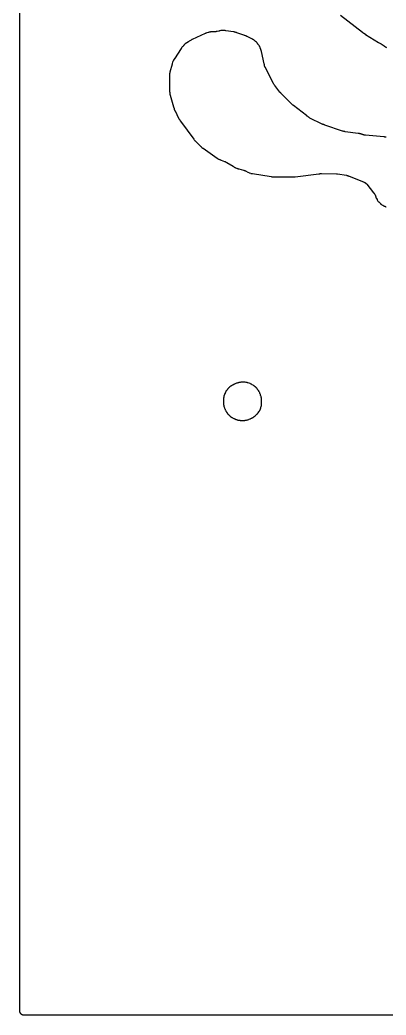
# Model space of a CAD drawing. Header units: millimetres. Extents: x 0 to 300, y 0 to 300.
# Drawn here: x -0.1 to 58.9, y -0.1 to 160 of the extents above; entities that cross this region are included whole.
import ezdxf

# ---------------------------------------------------------------- set-up
doc = ezdxf.new("R2010")
doc.units = ezdxf.units.MM
doc.layers.add('CUT', color=7, linetype='CONTINUOUS')

msp = doc.modelspace()

# ---------------------------------------------------------------- linework, layer by layer
at = {"layer": 'CUT'}
for points in [[(299.43, -0.05), (0.57, -0.05), (0.56, -0.05), (0.48, -0.04), (0.45, -0.04), (0.43, -0.04), (0.42, -0.04), (0.38, -0.03), (0.38, -0.02), (0.34, -0.01), (0.32, 0), (0.3, 0.01), (0.27, 0.02), (0.26, 0.02), (0.22, 0.05), (0.17, 0.08), (0.17, 0.09), (0.13, 0.13), (0.09, 0.17), (0.08, 0.17), (0.05, 0.22), (0.02, 0.26), (0.02, 0.27), (0.01, 0.3), (0, 0.32), (-0.01, 0.34), (-0.02, 0.38), (-0.03, 0.38), (-0.04, 0.42), (-0.04, 0.43), (-0.04, 0.45), (-0.04, 0.48), (-0.05, 0.56), (-0.05, 0.57), (-0.05, 299.43)], [(51.53, 160.76), (55.06, 158.01), (55.06, 158), (55.08, 157.99), (55.09, 157.99), (55.09, 157.98), (55.12, 157.96), (55.13, 157.96), (55.16, 157.94), (55.16, 157.93), (55.17, 157.92), (55.2, 157.9), (55.22, 157.88), (55.24, 157.86), (55.27, 157.85), (55.28, 157.84), (55.29, 157.84), (55.3, 157.84), (55.33, 157.81), (55.34, 157.81), (55.36, 157.8), (55.37, 157.79), (55.38, 157.78), (55.42, 157.76), (55.43, 157.76), (55.44, 157.75), (55.45, 157.75), (55.46, 157.74), (55.47, 157.73), (55.48, 157.72), (55.5, 157.71), (55.52, 157.7), (55.53, 157.69), (55.56, 157.67), (57.63, 156.38), (57.74, 156.31), (57.85, 156.24), (58.06, 156.12), (58.55, 155.81), (58.56, 155.8), (58.57, 155.79), (58.59, 155.78), (58.65, 155.74), (58.66, 155.74), (58.69, 155.72), (58.69, 155.71), (58.7, 155.71), (58.71, 155.7), (58.72, 155.7), (58.73, 155.69), (58.74, 155.69), (58.74, 155.68), (58.75, 155.68), (58.76, 155.67), (58.77, 155.67), (58.77, 155.66), (58.78, 155.66), (58.79, 155.66), (58.79, 155.65), (58.8, 155.65), (58.8, 155.64), (58.82, 155.63), (58.91, 155.57)], [(58.87, 141.14), (58.83, 141.14), (58.8, 141.15), (58.73, 141.16), (58.67, 141.16), (58.65, 141.16), (58.59, 141.17), (58.58, 141.17), (58.53, 141.18), (58.47, 141.19), (55.55, 141.46), (55.49, 141.46), (55.48, 141.46), (55.43, 141.47), (55.38, 141.47), (55.32, 141.48), (55.29, 141.48), (55.25, 141.49), (55.24, 141.49), (55.22, 141.49), (55.21, 141.5), (55.2, 141.5), (55.15, 141.52), (55.14, 141.52), (55.13, 141.52), (55.13, 141.53), (55.11, 141.53), (55.1, 141.54), (55.08, 141.55), (55.04, 141.56), (55.03, 141.57), (54.99, 141.58), (54.97, 141.59), (54.96, 141.59), (54.95, 141.6), (54.93, 141.6), (54.92, 141.6), (54.9, 141.61), (54.88, 141.62), (54.87, 141.62), (54.86, 141.62), (54.85, 141.62), (54.85, 141.63), (54.84, 141.63), (54.82, 141.63), (54.81, 141.64), (54.8, 141.64), (54.78, 141.65), (54.76, 141.65), (54.75, 141.65), (54.62, 141.69), (54.61, 141.69), (54.58, 141.7), (54.55, 141.71), (54.5, 141.73), (54.44, 141.74), (54.38, 141.74), (54.34, 141.74), (52.29, 142.02), (52.22, 142.04), (52.16, 142.05), (52.13, 142.05), (52.09, 142.05), (52.08, 142.05), (52.06, 142.05), (52.04, 142.06), (51.96, 142.09), (51.93, 142.1), (51.91, 142.11), (51.89, 142.11), (51.85, 142.12), (49.01, 143.07), (48.92, 143.1), (48.91, 143.1), (48.89, 143.12), (48.87, 143.13), (48.82, 143.15), (48.76, 143.17), (48.71, 143.18), (48.7, 143.18), (48.68, 143.19), (48.64, 143.21), (48.62, 143.22), (48.59, 143.23), (46.61, 144.21), (46.54, 144.25), (46.52, 144.26), (46.49, 144.28), (46.47, 144.29), (46.46, 144.3), (46.44, 144.31), (46.43, 144.32), (46.4, 144.34), (46.38, 144.35), (46.37, 144.36), (46.36, 144.37), (46.32, 144.4), (46.3, 144.41), (46.3, 144.42), (46.26, 144.45), (46.21, 144.48), (46.2, 144.49), (46.19, 144.49), (46.18, 144.5), (46.12, 144.54), (46.08, 144.58), (46.06, 144.6), (43.95, 146.21), (43.9, 146.25), (43.89, 146.26), (43.88, 146.26), (43.85, 146.29), (43.84, 146.3), (43.79, 146.35), (43.78, 146.35), (43.76, 146.37), (43.74, 146.39), (43.72, 146.41), (43.69, 146.44), (42.03, 148.11), (42.01, 148.13), (41.96, 148.18), (41.95, 148.19), (41.92, 148.22), (41.91, 148.23), (41.91, 148.24), (41.9, 148.25), (41.87, 148.28), (41.83, 148.32), (41.81, 148.35), (41.78, 148.39), (40.94, 149.47), (40.92, 149.49), (40.89, 149.52), (40.85, 149.58), (40.84, 149.59), (40.8, 149.65), (40.79, 149.67), (40.78, 149.68), (40.78, 149.69), (40.77, 149.7), (40.76, 149.72), (40.75, 149.74), (40.73, 149.78), (40.71, 149.81), (40.69, 149.84), (39.44, 152.33), (39.42, 152.36), (39.4, 152.39), (39.37, 152.46), (39.34, 152.52), (39.33, 152.54), (39.31, 152.56), (39.3, 152.59), (39.29, 152.64), (39.28, 152.68), (39.28, 152.71), (39.27, 152.74), (39.27, 152.77), (39.27, 152.8), (39.26, 152.87), (39.26, 152.88), (39.25, 152.94), (38.81, 154.91), (38.79, 154.97), (38.78, 155), (38.76, 155.05), (38.72, 155.21), (38.7, 155.27), (38.68, 155.32), (38.67, 155.34), (38.66, 155.34), (38.6, 155.52), (38.58, 155.59), (38.51, 155.73), (38.47, 155.79), (38.41, 155.88), (38.37, 155.94), (38.32, 155.99), (38.24, 156.11), (38.22, 156.13), (38.21, 156.15), (38.2, 156.16), (38.18, 156.18), (38.16, 156.2), (38.12, 156.25), (38.11, 156.26), (38.1, 156.28), (38.09, 156.31), (38.04, 156.35), (38, 156.39), (37.99, 156.41), (37.87, 156.52), (37.86, 156.53), (37.76, 156.62), (37.72, 156.65), (37.71, 156.66), (37.7, 156.67), (37.68, 156.68), (37.63, 156.73), (37.57, 156.77), (37.51, 156.81), (37.46, 156.84), (37.42, 156.86), (37.41, 156.86), (37.38, 156.88), (37.36, 156.89), (37.34, 156.91), (37.32, 156.92), (37.31, 156.93), (37.3, 156.93), (37.27, 156.94), (36.49, 157.34), (36.47, 157.35), (36.41, 157.38), (36.39, 157.39), (36.38, 157.39), (36.36, 157.4), (36.34, 157.41), (36.28, 157.43), (36.26, 157.43), (36.08, 157.51), (36.04, 157.53), (35.98, 157.55), (34.87, 157.92), (34.83, 157.94), (34.77, 157.96), (34.75, 157.96), (34.73, 157.97), (34.71, 157.97), (34.69, 157.98), (34.6, 158), (34.56, 158.02), (34.55, 158.02), (34.51, 158.03), (34.49, 158.04), (34.44, 158.05), (34.39, 158.06), (34.37, 158.06), (34.33, 158.06), (34.3, 158.06), (33.06, 158.26), (32.98, 158.28), (32.93, 158.29), (32.87, 158.3), (32.82, 158.3), (32.52, 158.3), (32.47, 158.3), (32.43, 158.29), (32.3, 158.27), (32.28, 158.27), (32.09, 158.23), (32.07, 158.23), (32.03, 158.22), (31.99, 158.21), (31.98, 158.21), (31.96, 158.2), (31.68, 158.13), (31.61, 158.11), (31.59, 158.11), (31.54, 158.11), (31.46, 158.09), (31.44, 158.08), (31.42, 158.08), (31.39, 158.08), (30.87, 158.06), (30.78, 158.06), (30.73, 158.06), (30.67, 158.05), (30.66, 158.05), (30.62, 158.05), (30.61, 158.05), (30.56, 158.04), (30.5, 158.03), (30.44, 158.02), (30.42, 158.01), (30.4, 158.01), (30.38, 158.01), (30.35, 158), (30.34, 158), (30.29, 157.98), (30.09, 157.92), (30.03, 157.9), (29.9, 157.85), (29.86, 157.84), (29.84, 157.83), (29.82, 157.82), (29.81, 157.82), (29.75, 157.8), (27.66, 156.85), (27.61, 156.82), (27.58, 156.8), (27.57, 156.8), (27.56, 156.79), (27.53, 156.78), (27.48, 156.75), (27.3, 156.65), (27.26, 156.63), (27.17, 156.57), (27.11, 156.53), (27.06, 156.48), (26.56, 156.12), (26.47, 156.05), (26.42, 156.02), (26.38, 155.98), (26.34, 155.93), (26.31, 155.89), (26.23, 155.81), (26.2, 155.78), (26.11, 155.69), (26.06, 155.64), (25.98, 155.54), (25.97, 155.52), (25.95, 155.51), (25.94, 155.49), (25.92, 155.46), (25.91, 155.44), (25.9, 155.42), (24.8, 153.76), (24.77, 153.72), (24.77, 153.71), (24.76, 153.69), (24.75, 153.67), (24.74, 153.66), (24.67, 153.53), (24.65, 153.49), (24.64, 153.48), (24.63, 153.46), (24.62, 153.43), (24.56, 153.32), (24.55, 153.3), (24.53, 153.26), (24.52, 153.21), (24.45, 152.99), (24.45, 152.98), (24.44, 152.95), (24.43, 152.93), (24.43, 152.92), (24.43, 152.9), (24.42, 152.88), (24.42, 152.87), (24.08, 151.57), (24.07, 151.54), (24.06, 151.5), (24.06, 151.49), (24.05, 151.44), (24.03, 151.38), (24.01, 151.29), (24, 151.19), (24, 151.13), (24, 151.05), (23.99, 150.9), (23.99, 150.85), (24.03, 148.6), (24.03, 148.51), (24.03, 148.44), (24.05, 148.37), (24.05, 148.36), (24.05, 148.35), (24.07, 148.21), (24.07, 148.2), (24.07, 148.14), (24.08, 148.09), (24.09, 148.04), (24.13, 147.9), (24.65, 146.04), (24.67, 145.99), (24.67, 145.98), (24.68, 145.95), (24.69, 145.93), (24.7, 145.91), (24.7, 145.89), (24.72, 145.84), (24.72, 145.83), (24.73, 145.82), (24.73, 145.8), (24.73, 145.79), (24.74, 145.78), (24.74, 145.77), (24.75, 145.75), (24.75, 145.73), (24.76, 145.72), (24.76, 145.71), (24.76, 145.69), (24.77, 145.69), (24.77, 145.68), (24.77, 145.66), (24.88, 145.39), (24.9, 145.35), (25.48, 144.18), (25.52, 144.12), (25.54, 144.09), (25.6, 143.99), (25.61, 143.97), (25.62, 143.95), (25.63, 143.94), (25.66, 143.9), (25.71, 143.83), (25.71, 143.82), (25.74, 143.77), (25.78, 143.71), (27.92, 140.82), (27.97, 140.73), (28.01, 140.67), (28.04, 140.65), (28.05, 140.64), (28.06, 140.63), (28.07, 140.62), (28.07, 140.61), (28.1, 140.59), (28.11, 140.57), (28.13, 140.55), (28.14, 140.54), (28.15, 140.53), (28.18, 140.51), (28.18, 140.5), (28.19, 140.5), (28.19, 140.49), (28.2, 140.49), (28.23, 140.46), (28.24, 140.45), (28.27, 140.43), (28.28, 140.41), (28.28, 140.4), (28.95, 139.75), (28.97, 139.73), (29.06, 139.65), (29.09, 139.63), (29.12, 139.6), (29.13, 139.59), (29.17, 139.55), (29.22, 139.5), (29.36, 139.38), (29.41, 139.35), (31.68, 137.76), (31.69, 137.75), (31.72, 137.73), (31.75, 137.71), (31.76, 137.7), (31.8, 137.67), (31.85, 137.64), (31.87, 137.63), (31.91, 137.6), (31.96, 137.58), (32.03, 137.55), (32.06, 137.53), (32.1, 137.52), (32.2, 137.47), (32.28, 137.44), (32.31, 137.43), (32.88, 137.24), (32.98, 137.2), (33.1, 137.14), (33.11, 137.13), (33.13, 137.12), (33.21, 137.08), (33.24, 137.07), (34.24, 136.46), (34.31, 136.42), (34.33, 136.4), (34.35, 136.38), (34.36, 136.38), (34.4, 136.34), (34.43, 136.32), (34.48, 136.29), (34.53, 136.27), (34.58, 136.26), (34.58, 136.25), (34.59, 136.25), (34.64, 136.23), (34.79, 136.16), (34.84, 136.15), (34.84, 136.14), (34.85, 136.14), (34.91, 136.12), (35.01, 136.08), (35.06, 136.07), (35.1, 136.06), (35.18, 136.04), (35.9, 135.85), (35.93, 135.84), (35.95, 135.83), (35.97, 135.82), (36, 135.81), (36.01, 135.81), (36.05, 135.8), (36.06, 135.79), (36.08, 135.78), (36.1, 135.77), (36.11, 135.77), (36.16, 135.74), (36.2, 135.73), (36.21, 135.72), (36.23, 135.71), (36.24, 135.71), (36.26, 135.7), (36.59, 135.52), (36.61, 135.51), (36.78, 135.43), (36.83, 135.41), (36.87, 135.39), (37.08, 135.33), (37.11, 135.32), (37.14, 135.31), (37.17, 135.3), (37.23, 135.28), (37.3, 135.27), (37.31, 135.27), (37.36, 135.27), (37.38, 135.27), (37.39, 135.27), (40.38, 134.8), (40.39, 134.8), (40.45, 134.78), (40.52, 134.77), (40.58, 134.77), (40.59, 134.77), (40.64, 134.77), (40.72, 134.76), (40.77, 134.76), (40.83, 134.76), (43.78, 134.75), (43.82, 134.75), (44.09, 134.77), (44.14, 134.77), (44.21, 134.77), (48.01, 135.25), (48.12, 135.26), (48.17, 135.26), (48.26, 135.27), (48.31, 135.27), (48.36, 135.27), (48.46, 135.28), (50.87, 135.25), (50.88, 135.25), (51, 135.25), (51.04, 135.24), (51.06, 135.24), (52.47, 135), (52.49, 135), (52.53, 134.99), (52.57, 134.98), (52.58, 134.98), (52.64, 134.96), (52.72, 134.94), (52.74, 134.93), (52.77, 134.93), (52.81, 134.91), (52.86, 134.89), (52.9, 134.88), (55.23, 133.94), (55.24, 133.94), (55.28, 133.92), (55.31, 133.92), (55.32, 133.91), (55.33, 133.91), (55.34, 133.9), (55.35, 133.89), (55.36, 133.88), (55.38, 133.87), (55.4, 133.86), (55.41, 133.86), (55.44, 133.84), (55.45, 133.84), (55.46, 133.83), (55.48, 133.82), (55.49, 133.81), (55.5, 133.81), (55.51, 133.8), (55.52, 133.79), (55.54, 133.78), (55.56, 133.76), (55.57, 133.75), (55.59, 133.74), (55.62, 133.71), (55.64, 133.69), (55.7, 133.62), (55.75, 133.57), (55.76, 133.57), (55.75, 133.56), (56.85, 132.2), (56.9, 132.16), (56.91, 132.14), (56.93, 132.12), (56.95, 132.09), (56.96, 132.08), (57.01, 132.02), (57.04, 131.96), (57.04, 131.95), (57.05, 131.95), (57.1, 131.82), (57.11, 131.81), (57.11, 131.79), (57.12, 131.77), (57.12, 131.76), (57.13, 131.74), (57.14, 131.71), (57.14, 131.7), (57.15, 131.69), (57.15, 131.68), (57.16, 131.65), (57.17, 131.63), (57.18, 131.6), (57.19, 131.58), (57.2, 131.54), (57.21, 131.51), (57.22, 131.48), (57.28, 131.33), (57.31, 131.27), (57.4, 131.1), (57.43, 131.05), (57.43, 131.04), (57.48, 130.97), (57.55, 130.87), (57.59, 130.81), (57.66, 130.73), (57.69, 130.71), (57.72, 130.68), (57.89, 130.51), (57.92, 130.48), (57.94, 130.45), (58.02, 130.38), (58.08, 130.34), (58.18, 130.27), (58.25, 130.22), (58.29, 130.2), (58.3, 130.2), (58.31, 130.19), (58.46, 130.11), (58.51, 130.08), (58.55, 130.07), (58.56, 130.07), (58.57, 130.06), (58.63, 130.04), (58.66, 130.02), (58.71, 130), (58.72, 130), (58.76, 129.98), (58.77, 129.98), (58.81, 129.96), (58.83, 129.96), (58.84, 129.95), (58.85, 129.95), (58.86, 129.95)]]:
    msp.add_lwpolyline(points, dxfattribs=at)
msp.add_lwpolyline([(32.72, 98.12), (32.72, 98.1), (32.73, 98.04), (32.73, 98.03), (32.73, 98.02), (32.73, 98), (32.74, 97.99), (32.74, 97.98), (32.74, 97.97), (32.74, 97.96), (32.75, 97.93), (32.76, 97.9), (32.76, 97.89), (32.77, 97.87), (32.78, 97.82), (32.78, 97.81), (32.78, 97.8), (32.79, 97.76), (32.8, 97.74), (32.82, 97.7), (32.85, 97.6), (32.86, 97.57), (32.87, 97.54), (32.9, 97.47), (32.93, 97.41), (32.95, 97.37), (32.96, 97.35), (32.99, 97.29), (33.01, 97.25), (33.07, 97.13), (33.07, 97.12), (33.08, 97.1), (33.09, 97.09), (33.09, 97.08), (33.11, 97.04), (33.14, 96.99), (33.16, 96.96), (33.17, 96.95), (33.17, 96.94), (33.18, 96.93), (33.19, 96.92), (33.2, 96.9), (33.2, 96.89), (33.21, 96.89), (33.24, 96.84), (33.25, 96.82), (33.26, 96.8), (33.27, 96.79), (33.29, 96.76), (33.3, 96.75), (33.33, 96.71), (33.36, 96.68), (33.36, 96.67), (33.4, 96.62), (33.41, 96.61), (33.44, 96.58), (33.48, 96.53), (33.54, 96.46), (33.55, 96.45), (33.56, 96.45), (33.57, 96.44), (33.59, 96.42), (33.66, 96.36), (33.7, 96.32), (33.74, 96.28), (33.75, 96.27), (33.76, 96.27), (33.78, 96.26), (33.79, 96.25), (33.79, 96.24), (33.81, 96.23), (33.84, 96.2), (33.95, 96.13), (34.01, 96.09), (34.02, 96.08), (34.03, 96.07), (34.08, 96.04), (34.1, 96.03), (34.13, 96.01), (34.15, 96), (34.23, 95.97), (34.24, 95.96), (34.36, 95.9), (34.41, 95.88), (34.42, 95.88), (34.44, 95.87), (34.48, 95.85), (34.5, 95.84), (34.51, 95.83), (34.53, 95.82), (34.56, 95.81), (34.67, 95.76), (34.68, 95.76), (34.69, 95.76), (34.7, 95.75), (34.72, 95.74), (34.73, 95.74), (34.74, 95.74), (34.81, 95.72), (34.89, 95.69), (34.92, 95.68), (34.93, 95.68), (34.94, 95.67), (34.97, 95.66), (35.02, 95.65), (35.11, 95.63), (35.17, 95.62), (35.22, 95.61), (35.28, 95.6), (35.3, 95.6), (35.33, 95.6), (35.34, 95.6), (35.35, 95.6), (35.37, 95.6), (35.38, 95.6), (35.39, 95.59), (35.41, 95.59), (35.46, 95.59), (35.49, 95.59), (35.54, 95.59), (35.58, 95.59), (35.59, 95.59), (35.6, 95.59), (35.61, 95.58), (35.67, 95.58), (35.8, 95.58), (35.85, 95.58), (35.88, 95.58), (36.05, 95.59), (36.09, 95.59), (36.1, 95.59), (36.14, 95.59), (36.19, 95.6), (36.31, 95.62), (36.32, 95.62), (36.33, 95.62), (36.39, 95.63), (36.53, 95.66), (36.56, 95.67), (36.6, 95.68), (36.76, 95.73), (36.8, 95.74), (36.85, 95.76), (36.98, 95.83), (36.99, 95.84), (37.01, 95.85), (37.02, 95.85), (37.05, 95.86), (37.07, 95.87), (37.18, 95.93), (37.2, 95.94), (37.21, 95.95), (37.25, 95.97), (37.26, 95.97), (37.29, 95.98), (37.3, 95.99), (37.31, 96), (37.33, 96.01), (37.35, 96.02), (37.36, 96.03), (37.38, 96.04), (37.39, 96.04), (37.41, 96.05), (37.42, 96.05), (37.44, 96.06), (37.46, 96.07), (37.51, 96.1), (37.56, 96.14), (37.58, 96.15), (37.65, 96.2), (37.67, 96.22), (37.68, 96.23), (37.71, 96.25), (37.73, 96.26), (37.74, 96.27), (37.75, 96.28), (37.76, 96.29), (37.77, 96.29), (37.78, 96.3), (37.8, 96.32), (37.82, 96.34), (37.9, 96.42), (37.96, 96.47), (37.98, 96.49), (38.07, 96.58), (38.09, 96.6), (38.1, 96.61), (38.12, 96.63), (38.14, 96.65), (38.15, 96.66), (38.18, 96.69), (38.22, 96.73), (38.26, 96.78), (38.27, 96.79), (38.29, 96.82), (38.39, 96.95), (38.4, 96.97), (38.42, 97), (38.43, 97.01), (38.43, 97.02), (38.45, 97.05), (38.47, 97.08), (38.51, 97.15), (38.53, 97.18), (38.55, 97.21), (38.55, 97.22), (38.56, 97.23), (38.56, 97.24), (38.56, 97.25), (38.57, 97.26), (38.57, 97.27), (38.59, 97.29), (38.63, 97.37), (38.64, 97.38), (38.64, 97.39), (38.65, 97.42), (38.66, 97.44), (38.66, 97.46), (38.67, 97.48), (38.68, 97.49), (38.69, 97.52), (38.7, 97.56), (38.71, 97.58), (38.72, 97.63), (38.72, 97.64), (38.72, 97.65), (38.73, 97.69), (38.77, 97.85), (38.78, 97.87), (38.79, 97.91), (38.79, 97.92), (38.79, 97.93), (38.81, 98.1), (38.82, 98.11), (38.82, 98.13), (38.82, 98.14), (38.82, 98.15), (38.82, 98.16), (38.82, 98.17), (38.82, 98.19), (38.82, 98.2), (38.82, 98.23), (38.83, 98.24), (38.83, 98.25), (38.83, 98.27), (38.83, 98.31), (38.83, 98.35), (38.83, 98.37), (38.83, 98.4), (38.83, 98.64), (38.83, 98.8), (38.83, 98.82), (38.83, 98.85), (38.83, 98.92), (38.82, 98.93), (38.82, 98.94), (38.82, 98.95), (38.82, 98.99), (38.82, 99.01), (38.82, 99.02), (38.82, 99.03), (38.82, 99.04), (38.81, 99.06), (38.79, 99.23), (38.79, 99.24), (38.78, 99.29), (38.78, 99.3), (38.77, 99.31), (38.76, 99.35), (38.76, 99.36), (38.76, 99.37), (38.76, 99.39), (38.75, 99.39), (38.75, 99.41), (38.75, 99.42), (38.75, 99.43), (38.74, 99.45), (38.73, 99.47), (38.73, 99.48), (38.73, 99.49), (38.73, 99.51), (38.72, 99.51), (38.67, 99.67), (38.66, 99.69), (38.65, 99.72), (38.64, 99.74), (38.63, 99.76), (38.63, 99.77), (38.6, 99.85), (38.58, 99.89), (38.58, 99.9), (38.57, 99.91), (38.56, 99.93), (38.53, 100), (38.52, 100.03), (38.47, 100.13), (38.44, 100.18), (38.43, 100.19), (38.42, 100.2), (38.42, 100.21), (38.4, 100.23), (38.37, 100.29), (38.37, 100.3), (38.36, 100.32), (38.33, 100.38), (38.3, 100.42), (38.29, 100.43), (38.23, 100.52), (38.21, 100.55), (38.2, 100.57), (38.19, 100.58), (38.16, 100.61), (38.11, 100.67), (38.05, 100.75), (38.01, 100.79), (37.98, 100.83), (37.96, 100.85), (37.93, 100.88), (37.89, 100.92), (37.85, 100.96), (37.79, 101.01), (37.76, 101.03), (37.74, 101.04), (37.71, 101.07), (37.67, 101.1), (37.66, 101.1), (37.62, 101.13), (37.59, 101.15), (37.56, 101.17), (37.52, 101.2), (37.47, 101.23), (37.32, 101.31), (37.31, 101.32), (37.3, 101.33), (37.28, 101.34), (37.25, 101.37), (37.2, 101.4), (37.16, 101.42), (37.13, 101.43), (37.06, 101.46), (37.03, 101.48), (36.98, 101.5), (36.85, 101.55), (36.82, 101.56), (36.64, 101.62), (36.61, 101.63), (36.6, 101.63), (36.59, 101.63), (36.57, 101.64), (36.55, 101.65), (36.54, 101.65), (36.53, 101.65), (36.52, 101.65), (36.52, 101.66), (36.49, 101.66), (36.48, 101.66), (36.44, 101.67), (36.42, 101.68), (36.4, 101.68), (36.38, 101.68), (36.37, 101.69), (36.36, 101.69), (36.35, 101.69), (36.33, 101.69), (36.2, 101.71), (36.19, 101.71), (36.17, 101.72), (36.15, 101.72), (36.13, 101.72), (36.1, 101.72), (36.07, 101.72), (36.06, 101.72), (36.05, 101.73), (35.98, 101.73), (35.94, 101.73), (35.91, 101.73), (35.88, 101.73), (35.79, 101.73), (35.76, 101.73), (35.74, 101.73), (35.69, 101.73), (35.62, 101.73), (35.61, 101.72), (35.6, 101.72), (35.57, 101.72), (35.55, 101.72), (35.51, 101.72), (35.39, 101.7), (35.37, 101.7), (35.35, 101.69), (35.34, 101.69), (35.33, 101.69), (35.31, 101.69), (35.28, 101.68), (35.23, 101.67), (35.19, 101.66), (35.18, 101.66), (35.16, 101.66), (35.15, 101.65), (35.13, 101.65), (35.12, 101.65), (35.11, 101.64), (35.07, 101.63), (35.06, 101.63), (35.03, 101.62), (34.9, 101.58), (34.88, 101.57), (34.81, 101.55), (34.45, 101.41), (34.4, 101.39), (34.38, 101.38), (34.34, 101.36), (34.18, 101.28), (34.16, 101.27), (34.16, 101.26), (34.13, 101.25), (34.11, 101.24), (34.06, 101.21), (34.05, 101.21), (34.04, 101.2), (33.97, 101.16), (33.94, 101.14), (33.9, 101.12), (33.88, 101.1), (33.73, 100.99), (33.72, 100.98), (33.69, 100.96), (33.65, 100.93), (33.56, 100.85), (33.54, 100.82), (33.53, 100.81), (33.5, 100.78), (33.45, 100.74), (33.43, 100.7), (33.42, 100.69), (33.42, 100.68), (33.4, 100.67), (33.39, 100.66), (33.38, 100.65), (33.35, 100.62), (33.34, 100.6), (33.34, 100.59), (33.33, 100.58), (33.32, 100.57), (33.24, 100.45), (33.23, 100.44), (33.21, 100.42), (33.19, 100.4), (33.15, 100.35), (33.13, 100.32), (33.1, 100.28), (33.08, 100.23), (33.06, 100.18), (33.02, 100.11), (33, 100.07), (32.98, 100.03), (32.96, 99.98), (32.95, 99.95), (32.95, 99.94), (32.94, 99.93), (32.94, 99.92), (32.87, 99.76), (32.86, 99.75), (32.86, 99.74), (32.84, 99.69), (32.83, 99.68), (32.81, 99.63), (32.79, 99.58), (32.78, 99.55), (32.77, 99.52), (32.76, 99.47), (32.75, 99.42), (32.73, 99.3), (32.73, 99.29), (32.73, 99.28), (32.73, 99.27), (32.72, 99.26), (32.72, 99.25), (32.72, 99.24), (32.72, 99.23), (32.72, 99.22), (32.72, 99.21), (32.71, 99.2), (32.7, 99.13), (32.69, 99.07), (32.69, 99.02), (32.69, 99.01), (32.69, 98.98), (32.68, 98.82), (32.68, 98.79), (32.68, 98.77), (32.68, 98.72), (32.68, 98.68), (32.68, 98.66), (32.69, 98.64), (32.69, 98.56), (32.69, 98.48), (32.69, 98.45), (32.69, 98.44), (32.69, 98.39), (32.69, 98.36), (32.69, 98.31), (32.7, 98.29), (32.7, 98.28), (32.7, 98.26), (32.7, 98.23), (32.7, 98.21), (32.7, 98.18), (32.71, 98.14), (32.71, 98.13)], close=True, dxfattribs=at)

doc.saveas('drawing.dxf')
